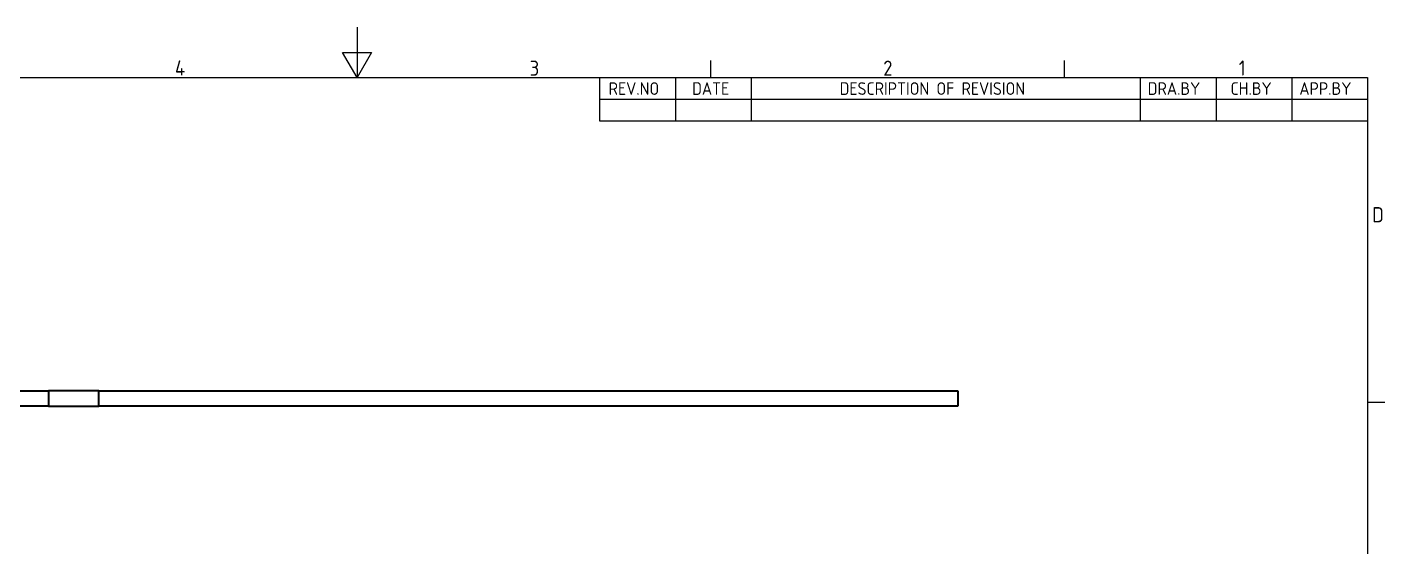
# Model space of a CAD drawing. Header units: millimetres. Extents: x 0 to 2375, y 0 to 3360.
# Drawn here: x 2099.7 to 2368.4, y 1701.5 to 1804.4 of the extents above; entities that cross this region are included whole.
import ezdxf

# ---------------------------------------------------------------- set-up
doc = ezdxf.new("R2010")
doc.units = ezdxf.units.MM
for name, color, linetype, lineweight in [('DPJD3197$0$가시적인 것(ISO)', 3, 'Continuous', 40), ('DPJD3197$0$경계(ISO)', 7, 'Continuous', 25), ('DPJD3197$0$기호(ISO)', 5, 'Continuous', 25)]:
    doc.layers.add(name, color=color, linetype=linetype, lineweight=lineweight)
doc.styles.add('DPJD3197$0$ISO ProportionalPSTEK', font='isocp.shx')
doc.styles.add('DPJD3197$0$문자 텍스트_PSTEK_POSCO', font='isocp.shx')

# ---------------------------------------------------------------- blocks, each defined once
blk = doc.blocks.new('DPJD3197$0$경계 Default Border')
at = {"layer": 'DPJD3197$0$경계(ISO)'}
for p, q in [((280, 287.0000076293945), (280, 290.4000091552734)), ((350, 287.0000076293945), (350, 290.4000091552734)), ((410, 222.7499961853027), (413.4000015258789, 222.7499961853027))]:
    blk.add_line(p, q, dxfattribs=at)
at = {"layer": 'DPJD3197$0$경계(ISO)', "flags": 128}
for points in [[(210, 297.0000076293945), (210, 287.0000076293945), (207.1132469177246, 292.0000076293945), (212.8867530822754, 292.0000076293945), (210, 287.0000076293945)], [(10, 10), (10, 287.0000076293945), (410, 287.0000076293945), (410, 10), (10, 10)]]:
    blk.add_lwpolyline(points, dxfattribs=at)
at = {"layer": 'DPJD3197$0$경계(ISO)', "color": 2, "char_height": 3.00000011920929, "attachment_point": 7, "style": 'DPJD3197$0$문자 텍스트_PSTEK_POSCO'}
for s, insert in [('4', (173.9734701308116, 287.4)), ('3', (244.1685395229535, 287.3713945155963)), ('2', (314.127739416884, 287.3713945155963)), ('1', (384.4860661041481, 287.4)), ('D', (410.878270202895, 258.3463944559917))]:
    blk.add_mtext(s, dxfattribs=dict(at, insert=insert))
blk = doc.blocks.new('DPJD3197$0$리비전 내역')
at = {"layer": 'DPJD3197$0$기호(ISO)'}
for p, q in [((258, 287.0000076293945), (410, 287.0000076293945)), ((258, 287.0000076293945), (258, 282.7200076293945)), ((273, 287.0000076293945), (273, 282.7200076293945)), ((288, 287.0000076293945), (288, 282.7200076293945)), ((365, 287.0000076293945), (365, 282.7200076293945)), ((380, 287.0000076293945), (380, 282.7200076293945)), ((395, 287.0000076293945), (395, 282.7200076293945)), ((410, 287.0000076293945), (410, 282.7200076293945)), ((258, 282.7200076293945), (410, 282.7200076293945)), ((258, 282.7200076293945), (258, 278.4400076293945)), ((273, 282.7200076293945), (273, 278.4400076293945)), ((288, 282.7200076293945), (288, 278.4400076293945)), ((365, 282.7200076293945), (365, 278.4400076293945)), ((380, 282.7200076293945), (380, 278.4400076293945)), ((395, 282.7200076293945), (395, 278.4400076293945)), ((410, 282.7200076293945), (410, 278.4400076293945)), ((258, 278.4400076293945), (410, 278.4400076293945))]:
    blk.add_line(p, q, dxfattribs=at)
at = {"layer": 'DPJD3197$0$기호(ISO)', "color": 2, "char_height": 2.5, "attachment_point": 7, "style": 'DPJD3197$0$ISO ProportionalPSTEK'}
for s, insert in [('REV.NO', (259.7871163682308, 283.5831900503393)), ('DATE', (276.3142317728366, 283.5831900503393)), ('DESCRIPTION OF REVISION', (305.5070204333629, 283.5831900503393)), ('DRA.BY', (366.4757339553204, 283.5831900503393)), ('CH.BY', (382.8642915086117, 283.5831900503393)), ('APP.BY', (396.4777339604404, 283.5831900503393))]:
    blk.add_mtext(s, dxfattribs=dict(at, insert=insert))
blk = doc.blocks.new('DPJD3197')
at = {"layer": 'DPJD3197$0$가시적인 것(ISO)'}
for p, q in [((101.9241777655121, 224.9451610583278), (148.9241777655121, 224.9451610583278)), ((158.9241777655122, 224.9451610583248), (148.9241777655121, 224.9451610583278)), ((148.9241777655121, 224.9451610583278), (148.9241777655121, 221.9451610583278)), ((158.9241777655122, 221.9451610583248), (158.9241777655122, 224.9451610583248)), ((158.9241777655122, 224.9451610583218), (328.9241777655121, 224.9451610583218)), ((328.9241777655121, 224.9451610583218), (328.9241777655121, 221.9451610583218)), ((148.9241777655121, 221.9451610583278), (101.9241777655121, 221.9451610583278)), ((148.9241777655121, 221.9451610583278), (158.9241777655122, 221.9451610583248)), ((328.9241777655121, 221.9451610583218), (158.9241777655122, 221.9451610583218))]:
    blk.add_line(p, q, dxfattribs=at)
blk.add_blockref('DPJD3197$0$경계 Default Border', (0, 0))
at = {"layer": 'DPJD3197$0$기호(ISO)'}
blk.add_blockref('DPJD3197$0$리비전 내역', (0, 0), dxfattribs=at)

msp = doc.modelspace()

# ---------------------------------------------------------------- block references
msp.add_blockref('DPJD3197', (1954.999995577345, 1507.439703936045))

doc.saveas('drawing.dxf')
